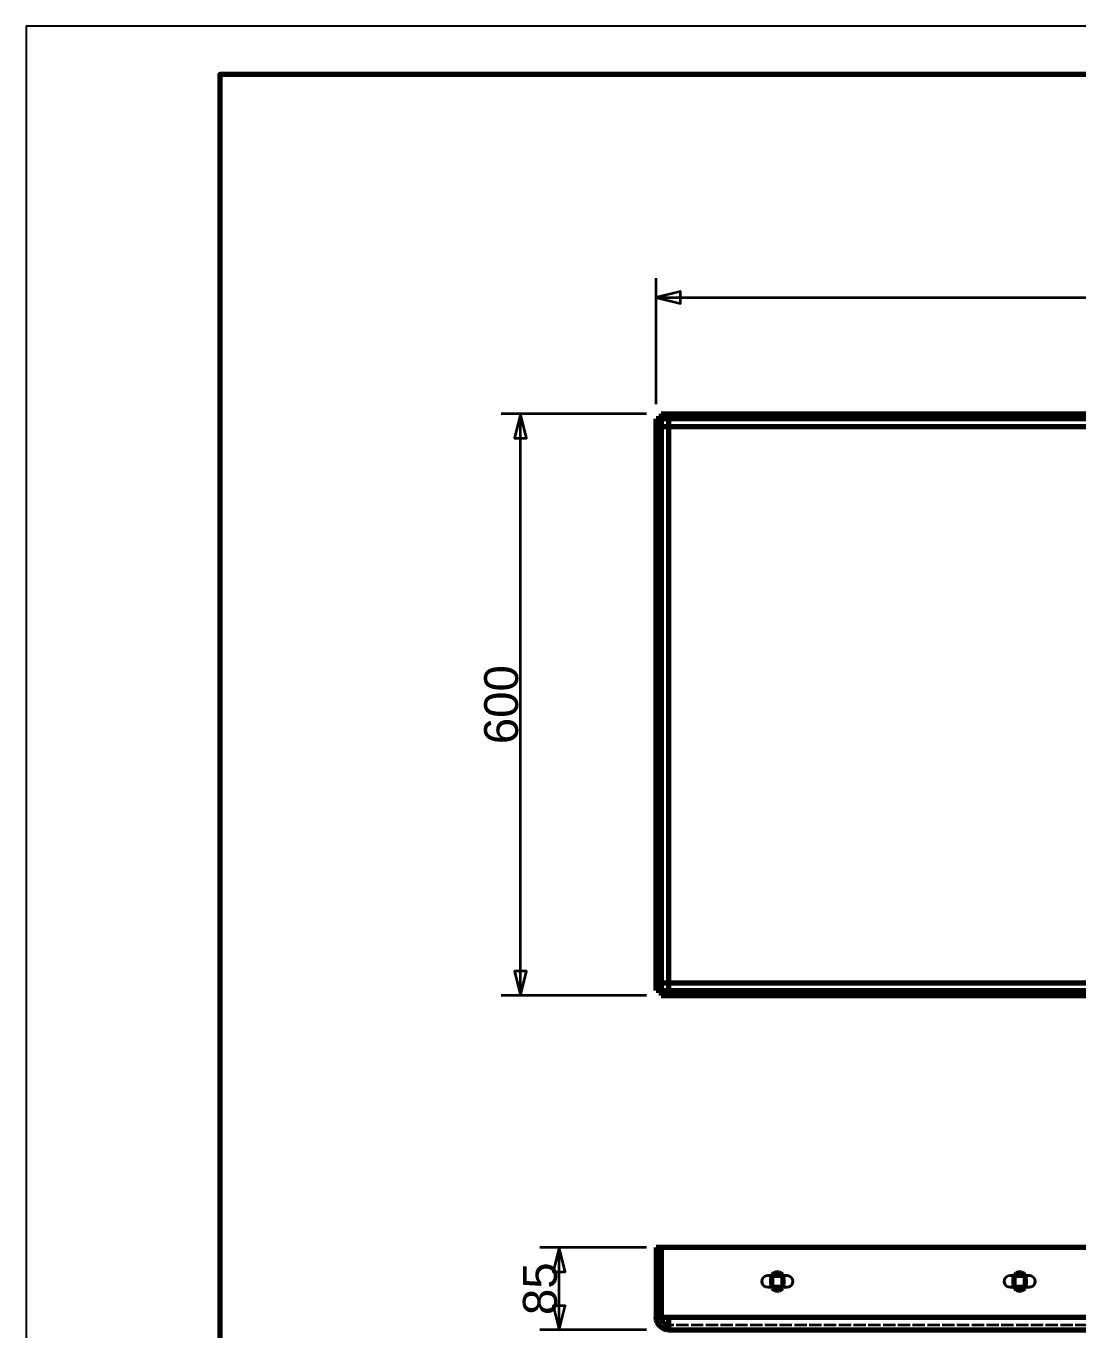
# Model space of a CAD drawing. Header units: millimetres. Extents: x 0 to 420, y 0 to 297.
# Drawn here: x 0 to 108.5, y 162.5 to 297 of the extents above; entities that cross this region are included whole.
import ezdxf
from ezdxf.enums import TextEntityAlignment as Align

# ---------------------------------------------------------------- set-up
doc = ezdxf.new("R2010")
doc.units = ezdxf.units.MM
doc.linetypes.add('DASHED', pattern=[1.524, 1.27, -0.254])
doc.styles.add('GOST', font='Arial')

msp = doc.modelspace()

# ---------------------------------------------------------------- linework, layer by layer
at = {"color": 7, "lineweight": 35}
for p, q in [((65, 258), (65, 271)), ((65, 269), (315, 269)), ((64, 257), (49, 257)), ((51, 197), (51, 257)), ((64, 197), (49, 197)), ((64, 171), (53, 171)), ((55, 162.5), (55, 171)), ((64, 162.5), (53, 162.5))]:
    msp.add_line(p, q, dxfattribs=at)
at = {"color": 1, "lineweight": 70}
for p, q in [((65.51, 257), (314.49, 257)), ((65.51, 257), (65.51, 256.5)), ((65.5, 256.49), (65, 256.49)), ((65, 197.51), (65, 256.49)), ((65.5, 256.49), (65.5, 197.51)), ((65.5, 255.7), (65.51, 255.7)), ((314.49, 256.5), (65.51, 256.5)), ((65.51, 255.7), (65.52, 255.7)), ((65.52, 255.7), (65.54, 255.7)), ((65.54, 255.7), (65.58, 255.7)), ((65.58, 255.7), (65.62, 255.7)), ((65.62, 255.7), (65.67, 255.7)), ((65.67, 255.7), (65.73, 255.7)), ((65.73, 255.7), (65.8, 255.7)), ((65.8, 255.7), (65.87, 255.7)), ((65.87, 255.7), (65.95, 255.7)), ((65.95, 255.7), (66.04, 255.7)), ((66.04, 255.7), (66.12, 255.7)), ((66.12, 255.7), (66.21, 255.7)), ((66.21, 255.7), (66.3, 255.7)), ((66.3, 256.49), (66.3, 256.5)), ((66.3, 256.48), (66.3, 256.49)), ((66.3, 256.46), (66.3, 256.48)), ((66.3, 256.42), (66.3, 256.46)), ((66.3, 256.38), (66.3, 256.42)), ((66.3, 256.33), (66.3, 256.38)), ((66.3, 256.27), (66.3, 256.33)), ((66.3, 256.2), (66.3, 256.27)), ((66.3, 256.13), (66.3, 256.2)), ((66.3, 256.05), (66.3, 256.13)), ((66.3, 255.96), (66.3, 256.05)), ((66.3, 255.88), (66.3, 255.96)), ((66.3, 255.79), (66.3, 255.88)), ((66.3, 255.7), (66.3, 255.79)), ((66.3, 198.3), (66.3, 255.7)), ((66.3, 255.7), (313.7, 255.7)), ((65.5, 198.3), (65.51, 198.3)), ((65.51, 198.3), (65.52, 198.3)), ((65.52, 198.3), (65.54, 198.3)), ((65.54, 198.3), (65.58, 198.3)), ((65.58, 198.3), (65.62, 198.3)), ((65.62, 198.3), (65.67, 198.3)), ((65.67, 198.3), (65.73, 198.3)), ((65.73, 198.3), (65.8, 198.3)), ((65.8, 198.3), (65.87, 198.3)), ((65.87, 198.3), (65.95, 198.3)), ((65.95, 198.3), (66.04, 198.3)), ((66.04, 198.3), (66.12, 198.3)), ((66.12, 198.3), (66.21, 198.3)), ((66.21, 198.3), (66.3, 198.3)), ((66.3, 198.21), (66.3, 198.3)), ((66.3, 198.3), (313.7, 198.3)), ((66.3, 198.12), (66.3, 198.21)), ((66.3, 198.04), (66.3, 198.12)), ((66.3, 197.95), (66.3, 198.04)), ((66.3, 197.87), (66.3, 197.95)), ((66.3, 197.8), (66.3, 197.87)), ((66.3, 197.73), (66.3, 197.8)), ((66.3, 197.67), (66.3, 197.73)), ((65.5, 197.51), (65, 197.51)), ((65.51, 197.5), (65.51, 197)), ((65.51, 197.5), (314.49, 197.5)), ((65.51, 197), (314.49, 197)), ((66.3, 197.62), (66.3, 197.67)), ((66.3, 197.58), (66.3, 197.62)), ((66.3, 197.54), (66.3, 197.58)), ((66.3, 197.52), (66.3, 197.54)), ((66.3, 197.51), (66.3, 197.52)), ((66.3, 197.5), (66.3, 197.51)), ((65, 171), (65, 163.8)), ((65.5, 171), (65, 171)), ((65.5, 163.8), (65.5, 171)), ((65.51, 171), (65.51, 163.8)), ((314.49, 171), (65.51, 171)), ((77.01, 168.15), (76.93, 167.99)), ((77.15, 168.29), (77.01, 168.15)), ((77.31, 168.37), (77.15, 168.29)), ((77.5, 168.4), (77.31, 168.37)), ((77.69, 168.37), (77.5, 168.4)), ((77.85, 168.29), (77.69, 168.37)), ((77.99, 168.15), (77.85, 168.29)), ((78.07, 167.99), (77.99, 168.15)), ((102.01, 168.15), (101.93, 167.99)), ((102.15, 168.29), (102.01, 168.15)), ((102.31, 168.37), (102.15, 168.29)), ((102.5, 168.4), (102.31, 168.37)), ((102.69, 168.37), (102.5, 168.4)), ((102.85, 168.29), (102.69, 168.37)), ((102.99, 168.15), (102.85, 168.29)), ((103.07, 167.99), (102.99, 168.15)), ((76.93, 167.99), (76.9, 167.8)), ((76.9, 167.8), (76.9, 167.2)), ((76.9, 167.2), (76.93, 167.01)), ((76.93, 167.01), (77.01, 166.85)), ((78.02, 168.1), (76.98, 168.1)), ((76.98, 166.9), (78.02, 166.9)), ((77.01, 166.85), (77.15, 166.71)), ((77.85, 166.71), (77.99, 166.85)), ((77.99, 166.85), (78.07, 167.01)), ((78.1, 167.8), (78.07, 167.99)), ((78.07, 167.01), (78.1, 167.2)), ((78.1, 167.2), (78.1, 167.8)), ((101.93, 167.99), (101.9, 167.8)), ((101.9, 167.8), (101.9, 167.2)), ((101.9, 167.2), (101.93, 167.01)), ((101.93, 167.01), (102.01, 166.85)), ((103.02, 168.1), (101.98, 168.1)), ((101.98, 166.9), (103.02, 166.9)), ((102.01, 166.85), (102.15, 166.71)), ((102.85, 166.71), (102.99, 166.85)), ((102.99, 166.85), (103.07, 167.01)), ((103.1, 167.8), (103.07, 167.99)), ((103.07, 167.01), (103.1, 167.2)), ((103.1, 167.2), (103.1, 167.8)), ((77.15, 166.71), (77.31, 166.63)), ((77.31, 166.63), (77.5, 166.6)), ((77.5, 166.6), (77.69, 166.63)), ((77.69, 166.63), (77.85, 166.71)), ((102.15, 166.71), (102.31, 166.63)), ((102.31, 166.63), (102.5, 166.6)), ((102.5, 166.6), (102.69, 166.63)), ((102.69, 166.63), (102.85, 166.71)), ((65, 163.8), (65.5, 163.8)), ((65.02, 163.55), (65, 163.8)), ((65.1, 163.3), (65.02, 163.55)), ((65.22, 163.08), (65.1, 163.3)), ((65.38, 162.88), (65.22, 163.08)), ((65.58, 162.72), (65.38, 162.88)), ((65.5, 163.8), (65.53, 163.59)), ((65.51, 163.8), (66.3, 163.8)), ((65.53, 163.59), (65.61, 163.4)), ((65.61, 163.4), (65.73, 163.23)), ((65.73, 163.23), (65.9, 163.11)), ((65.9, 163.11), (66.09, 163.03)), ((66.09, 163.03), (66.3, 163)), ((66.3, 163.65), (66.3, 163.8)), ((66.3, 163.8), (313.7, 163.8)), ((66.3, 163.51), (66.3, 163.65)), ((66.3, 163.37), (66.3, 163.51)), ((66.3, 163.24), (66.3, 163.37)), ((66.3, 163.11), (66.3, 163.24)), ((66.3, 162.99), (66.3, 163.11)), ((66.3, 162.88), (66.3, 162.99)), ((66.3, 162.78), (66.3, 162.88)), ((66.3, 162.7), (66.3, 162.78)), ((65.8, 162.6), (65.58, 162.72)), ((66.05, 162.52), (65.8, 162.6)), ((66.3, 162.5), (66.05, 162.52)), ((66.3, 162.63), (66.3, 162.7)), ((66.3, 162.57), (66.3, 162.63)), ((66.3, 162.53), (66.3, 162.57)), ((66.3, 162.51), (66.3, 162.53)), ((66.3, 162.5), (66.3, 162.51)), ((66.3, 162.5), (313.7, 162.5))]:
    msp.add_line(p, q, dxfattribs=at)
at = {"color": 5, "linetype": 'DASHED', "lineweight": 35}
for p, q in [((66.3, 257), (65.51, 257)), ((65.51, 256.5), (65.51, 257)), ((313.7, 257), (66.3, 257)), ((66.3, 257), (66.3, 256.5)), ((66.3, 257), (66.3, 256.99)), ((66.3, 256.99), (66.3, 256.97)), ((66.3, 256.97), (66.3, 256.93)), ((66.3, 256.93), (66.3, 256.87)), ((76.9, 257), (76.92, 257)), ((76.92, 257), (76.9, 257)), ((76.9, 257), (76.9, 256.5)), ((76.9, 257), (76.9, 256.5)), ((76.92, 257), (76.96, 257)), ((76.96, 257), (76.92, 257)), ((76.96, 257), (77.03, 257)), ((77.03, 257), (76.96, 257)), ((77.03, 257), (77.13, 257)), ((77.13, 257), (77.03, 257)), ((77.13, 257), (77.24, 257)), ((77.24, 257), (77.13, 257)), ((77.24, 257), (77.37, 257)), ((77.37, 257), (77.24, 257)), ((77.37, 257), (77.5, 257)), ((77.5, 257), (77.37, 257)), ((77.5, 257), (77.63, 257)), ((77.63, 257), (77.5, 257)), ((77.63, 257), (77.76, 257)), ((77.76, 257), (77.63, 257)), ((77.76, 257), (77.87, 257)), ((77.87, 257), (77.76, 257)), ((77.87, 257), (77.97, 257)), ((77.97, 257), (77.87, 257)), ((77.97, 257), (78.04, 257)), ((78.04, 257), (77.97, 257)), ((78.04, 257), (78.08, 257)), ((78.08, 257), (78.04, 257)), ((78.08, 257), (78.1, 257)), ((78.1, 257), (78.08, 257)), ((78.1, 257), (78.1, 256.5)), ((78.1, 257), (78.1, 256.5)), ((101.9, 257), (101.92, 257)), ((101.92, 257), (101.9, 257)), ((101.9, 257), (101.9, 256.5)), ((101.9, 257), (101.9, 256.5)), ((101.92, 257), (101.96, 257)), ((101.96, 257), (101.92, 257)), ((101.96, 257), (102.03, 257)), ((102.03, 257), (101.96, 257)), ((102.03, 257), (102.13, 257)), ((102.13, 257), (102.03, 257)), ((102.13, 257), (102.24, 257)), ((102.24, 257), (102.13, 257)), ((102.24, 257), (102.37, 257)), ((102.37, 257), (102.24, 257)), ((102.37, 257), (102.5, 257)), ((102.5, 257), (102.37, 257)), ((102.5, 257), (102.63, 257)), ((102.63, 257), (102.5, 257)), ((102.63, 257), (102.76, 257)), ((102.76, 257), (102.63, 257)), ((102.76, 257), (102.87, 257)), ((102.87, 257), (102.76, 257)), ((102.87, 257), (102.97, 257)), ((102.97, 257), (102.87, 257)), ((102.97, 257), (103.04, 257)), ((103.04, 257), (102.97, 257)), ((103.04, 257), (103.08, 257)), ((103.08, 257), (103.04, 257)), ((103.08, 257), (103.1, 257)), ((103.1, 257), (103.08, 257)), ((103.1, 257), (103.1, 256.5)), ((103.1, 257), (103.1, 256.5)), ((65, 256.49), (65.5, 256.49)), ((65, 256.49), (65, 255.7)), ((65, 255.7), (65.5, 255.7)), ((65, 198.3), (65, 255.7)), ((65, 255.7), (65.01, 255.7)), ((65.01, 255.7), (65.03, 255.7)), ((65.03, 255.7), (65.07, 255.7)), ((65.07, 255.7), (65.13, 255.7)), ((65.13, 255.7), (65.2, 255.7)), ((65.2, 255.7), (65.28, 255.7)), ((65.28, 255.7), (65.38, 255.7)), ((65.38, 255.7), (65.49, 255.7)), ((65.49, 255.7), (65.61, 255.7)), ((65.5, 256.49), (65.5, 255.7)), ((65.5, 255.7), (65.5, 198.3)), ((65.51, 256.5), (66.3, 256.5)), ((65.61, 255.7), (65.74, 255.7)), ((65.74, 255.7), (65.87, 255.7)), ((65.87, 255.7), (66.01, 255.7)), ((66.01, 255.7), (66.15, 255.7)), ((66.15, 255.7), (66.3, 255.7)), ((66.3, 256.87), (66.3, 256.8)), ((66.3, 256.8), (66.3, 256.72)), ((66.3, 256.72), (66.3, 256.62)), ((66.3, 256.62), (66.3, 256.51)), ((66.3, 256.51), (66.3, 256.39)), ((66.3, 256.5), (313.7, 256.5)), ((66.3, 256.39), (66.3, 256.26)), ((66.3, 256.26), (66.3, 256.13)), ((66.3, 256.13), (66.3, 255.99)), ((66.3, 255.99), (66.3, 255.85)), ((66.3, 255.85), (66.3, 255.7)), ((76.92, 256.5), (76.9, 256.5)), ((76.9, 256.5), (76.92, 256.5)), ((76.96, 256.5), (76.92, 256.5)), ((76.92, 256.5), (76.96, 256.5)), ((77.03, 256.5), (76.96, 256.5)), ((76.96, 256.5), (77.03, 256.5)), ((77.13, 256.5), (77.03, 256.5)), ((77.03, 256.5), (77.13, 256.5)), ((77.24, 256.5), (77.13, 256.5)), ((77.13, 256.5), (77.24, 256.5)), ((77.37, 256.5), (77.24, 256.5)), ((77.24, 256.5), (77.37, 256.5)), ((77.5, 256.5), (77.37, 256.5)), ((77.37, 256.5), (77.5, 256.5)), ((77.63, 256.5), (77.5, 256.5)), ((77.5, 256.5), (77.63, 256.5)), ((77.76, 256.5), (77.63, 256.5)), ((77.63, 256.5), (77.76, 256.5)), ((77.87, 256.5), (77.76, 256.5)), ((77.76, 256.5), (77.87, 256.5)), ((77.97, 256.5), (77.87, 256.5)), ((77.87, 256.5), (77.97, 256.5)), ((78.04, 256.5), (77.97, 256.5)), ((77.97, 256.5), (78.04, 256.5)), ((78.08, 256.5), (78.04, 256.5)), ((78.04, 256.5), (78.08, 256.5)), ((78.1, 256.5), (78.08, 256.5)), ((78.08, 256.5), (78.1, 256.5)), ((101.92, 256.5), (101.9, 256.5)), ((101.9, 256.5), (101.92, 256.5)), ((101.96, 256.5), (101.92, 256.5)), ((101.92, 256.5), (101.96, 256.5)), ((102.03, 256.5), (101.96, 256.5)), ((101.96, 256.5), (102.03, 256.5)), ((102.13, 256.5), (102.03, 256.5)), ((102.03, 256.5), (102.13, 256.5)), ((102.24, 256.5), (102.13, 256.5)), ((102.13, 256.5), (102.24, 256.5)), ((102.37, 256.5), (102.24, 256.5)), ((102.24, 256.5), (102.37, 256.5)), ((102.5, 256.5), (102.37, 256.5)), ((102.37, 256.5), (102.5, 256.5)), ((102.63, 256.5), (102.5, 256.5)), ((102.5, 256.5), (102.63, 256.5)), ((102.76, 256.5), (102.63, 256.5)), ((102.63, 256.5), (102.76, 256.5)), ((102.87, 256.5), (102.76, 256.5)), ((102.76, 256.5), (102.87, 256.5)), ((102.97, 256.5), (102.87, 256.5)), ((102.87, 256.5), (102.97, 256.5)), ((103.04, 256.5), (102.97, 256.5)), ((102.97, 256.5), (103.04, 256.5)), ((103.08, 256.5), (103.04, 256.5)), ((103.04, 256.5), (103.08, 256.5)), ((103.1, 256.5), (103.08, 256.5)), ((103.08, 256.5), (103.1, 256.5)), ((65.5, 248.1), (65, 248.1)), ((65, 248.1), (65, 248.08)), ((65.5, 248.1), (65, 248.1)), ((65, 248.08), (65, 248.1)), ((65, 248.08), (65, 248.04)), ((65, 248.04), (65, 248.08)), ((65, 248.04), (65, 247.97)), ((65, 247.97), (65, 248.04)), ((65, 247.97), (65, 247.87)), ((65, 247.87), (65, 247.97)), ((65, 247.87), (65, 247.76)), ((65, 247.76), (65, 247.87)), ((65, 247.76), (65, 247.63)), ((65, 247.63), (65, 247.76)), ((65, 247.63), (65, 247.5)), ((65, 247.5), (65, 247.63)), ((65, 247.5), (65, 247.37)), ((65, 247.37), (65, 247.5)), ((65.5, 248.08), (65.5, 248.1)), ((65.5, 248.1), (65.5, 248.08)), ((65.5, 248.04), (65.5, 248.08)), ((65.5, 248.08), (65.5, 248.04)), ((65.5, 247.97), (65.5, 248.04)), ((65.5, 248.04), (65.5, 247.97)), ((65.5, 247.87), (65.5, 247.97)), ((65.5, 247.97), (65.5, 247.87)), ((65.5, 247.76), (65.5, 247.87)), ((65.5, 247.87), (65.5, 247.76)), ((65.5, 247.63), (65.5, 247.76)), ((65.5, 247.76), (65.5, 247.63)), ((65.5, 247.5), (65.5, 247.63)), ((65.5, 247.63), (65.5, 247.5)), ((65.5, 247.37), (65.5, 247.5)), ((65.5, 247.5), (65.5, 247.37)), ((65, 247.37), (65, 247.24)), ((65, 247.24), (65, 247.37)), ((65, 247.24), (65, 247.13)), ((65, 247.13), (65, 247.24)), ((65, 247.13), (65, 247.03)), ((65, 247.03), (65, 247.13)), ((65, 247.03), (65, 246.96)), ((65, 246.96), (65, 247.03)), ((65, 246.96), (65, 246.92)), ((65, 246.92), (65, 246.96)), ((65, 246.92), (65, 246.9)), ((65, 246.9), (65, 246.92)), ((65.5, 246.9), (65, 246.9)), ((65.5, 246.9), (65, 246.9)), ((65.5, 247.24), (65.5, 247.37)), ((65.5, 247.37), (65.5, 247.24)), ((65.5, 247.13), (65.5, 247.24)), ((65.5, 247.24), (65.5, 247.13)), ((65.5, 247.03), (65.5, 247.13)), ((65.5, 247.13), (65.5, 247.03)), ((65.5, 246.96), (65.5, 247.03)), ((65.5, 247.03), (65.5, 246.96)), ((65.5, 246.92), (65.5, 246.96)), ((65.5, 246.96), (65.5, 246.92)), ((65.5, 246.9), (65.5, 246.92)), ((65.5, 246.92), (65.5, 246.9)), ((65.5, 227.6), (65, 227.6)), ((65, 227.6), (65, 227.58)), ((65.5, 227.6), (65, 227.6)), ((65, 227.58), (65, 227.6)), ((65, 227.58), (65, 227.54)), ((65, 227.54), (65, 227.58)), ((65, 227.54), (65, 227.47)), ((65, 227.47), (65, 227.54)), ((65, 227.47), (65, 227.37)), ((65, 227.37), (65, 227.47)), ((65, 227.37), (65, 227.26)), ((65, 227.26), (65, 227.37)), ((65.5, 227.58), (65.5, 227.6)), ((65.5, 227.6), (65.5, 227.58)), ((65.5, 227.54), (65.5, 227.58)), ((65.5, 227.58), (65.5, 227.54)), ((65.5, 227.47), (65.5, 227.54)), ((65.5, 227.54), (65.5, 227.47)), ((65.5, 227.37), (65.5, 227.47)), ((65.5, 227.47), (65.5, 227.37)), ((65.5, 227.26), (65.5, 227.37)), ((65.5, 227.37), (65.5, 227.26)), ((65, 227.26), (65, 227.13)), ((65, 227.13), (65, 227.26)), ((65, 227.13), (65, 227)), ((65, 227), (65, 227.13)), ((65, 227), (65, 226.87)), ((65, 226.87), (65, 227)), ((65, 226.87), (65, 226.74)), ((65, 226.74), (65, 226.87)), ((65, 226.74), (65, 226.63)), ((65, 226.63), (65, 226.74)), ((65, 226.63), (65, 226.53)), ((65, 226.53), (65, 226.63)), ((65, 226.53), (65, 226.46)), ((65, 226.46), (65, 226.53)), ((65, 226.46), (65, 226.42)), ((65, 226.42), (65, 226.46)), ((65, 226.42), (65, 226.4)), ((65, 226.4), (65, 226.42)), ((65.5, 226.4), (65, 226.4)), ((65.5, 226.4), (65, 226.4)), ((65.5, 227.13), (65.5, 227.26)), ((65.5, 227.26), (65.5, 227.13)), ((65.5, 227), (65.5, 227.13)), ((65.5, 227.13), (65.5, 227)), ((65.5, 226.87), (65.5, 227)), ((65.5, 227), (65.5, 226.87)), ((65.5, 226.74), (65.5, 226.87)), ((65.5, 226.87), (65.5, 226.74)), ((65.5, 226.63), (65.5, 226.74)), ((65.5, 226.74), (65.5, 226.63)), ((65.5, 226.53), (65.5, 226.63)), ((65.5, 226.63), (65.5, 226.53)), ((65.5, 226.46), (65.5, 226.53)), ((65.5, 226.53), (65.5, 226.46)), ((65.5, 226.42), (65.5, 226.46)), ((65.5, 226.46), (65.5, 226.42)), ((65.5, 226.4), (65.5, 226.42)), ((65.5, 226.42), (65.5, 226.4)), ((65, 207.08), (65, 207.1)), ((65.5, 207.1), (65, 207.1)), ((65.5, 207.1), (65, 207.1)), ((65, 207.1), (65, 207.08)), ((65, 207.04), (65, 207.08)), ((65, 207.08), (65, 207.04)), ((65, 206.97), (65, 207.04)), ((65, 207.04), (65, 206.97)), ((65, 206.87), (65, 206.97)), ((65, 206.97), (65, 206.87)), ((65, 206.76), (65, 206.87)), ((65, 206.87), (65, 206.76)), ((65, 206.63), (65, 206.76)), ((65, 206.76), (65, 206.63)), ((65, 206.5), (65, 206.63)), ((65, 206.63), (65, 206.5)), ((65, 206.37), (65, 206.5)), ((65, 206.5), (65, 206.37)), ((65, 206.24), (65, 206.37)), ((65, 206.37), (65, 206.24)), ((65, 206.13), (65, 206.24)), ((65, 206.24), (65, 206.13)), ((65, 206.03), (65, 206.13)), ((65, 206.13), (65, 206.03)), ((65, 205.96), (65, 206.03)), ((65, 206.03), (65, 205.96)), ((65, 205.92), (65, 205.96)), ((65, 205.96), (65, 205.92)), ((65, 205.9), (65, 205.92)), ((65, 205.92), (65, 205.9)), ((65.5, 205.9), (65, 205.9)), ((65.5, 205.9), (65, 205.9)), ((65.5, 207.1), (65.5, 207.08)), ((65.5, 207.08), (65.5, 207.1)), ((65.5, 207.08), (65.5, 207.04)), ((65.5, 207.04), (65.5, 207.08)), ((65.5, 207.04), (65.5, 206.97)), ((65.5, 206.97), (65.5, 207.04)), ((65.5, 206.97), (65.5, 206.87)), ((65.5, 206.87), (65.5, 206.97)), ((65.5, 206.87), (65.5, 206.76)), ((65.5, 206.76), (65.5, 206.87)), ((65.5, 206.76), (65.5, 206.63)), ((65.5, 206.63), (65.5, 206.76)), ((65.5, 206.63), (65.5, 206.5)), ((65.5, 206.5), (65.5, 206.63)), ((65.5, 206.5), (65.5, 206.37)), ((65.5, 206.37), (65.5, 206.5)), ((65.5, 206.37), (65.5, 206.24)), ((65.5, 206.24), (65.5, 206.37)), ((65.5, 206.24), (65.5, 206.13)), ((65.5, 206.13), (65.5, 206.24)), ((65.5, 206.13), (65.5, 206.03)), ((65.5, 206.03), (65.5, 206.13)), ((65.5, 206.03), (65.5, 205.96)), ((65.5, 205.96), (65.5, 206.03)), ((65.5, 205.96), (65.5, 205.92)), ((65.5, 205.92), (65.5, 205.96)), ((65.5, 205.92), (65.5, 205.9)), ((65.5, 205.9), (65.5, 205.92)), ((65, 198.3), (65, 197.51)), ((65.5, 198.3), (65, 198.3)), ((65.01, 198.3), (65, 198.3)), ((65.03, 198.3), (65.01, 198.3)), ((65.07, 198.3), (65.03, 198.3)), ((65.13, 198.3), (65.07, 198.3)), ((65.2, 198.3), (65.13, 198.3)), ((65.28, 198.3), (65.2, 198.3)), ((65.38, 198.3), (65.28, 198.3)), ((65.49, 198.3), (65.38, 198.3)), ((65.61, 198.3), (65.49, 198.3)), ((65.5, 198.3), (65.5, 197.51)), ((65.74, 198.3), (65.61, 198.3)), ((65.87, 198.3), (65.74, 198.3)), ((66.01, 198.3), (65.87, 198.3)), ((66.15, 198.3), (66.01, 198.3)), ((66.3, 198.3), (66.15, 198.3)), ((66.3, 198.3), (66.3, 198.15)), ((66.3, 198.15), (66.3, 198.01)), ((66.3, 198.01), (66.3, 197.87)), ((66.3, 197.87), (66.3, 197.74)), ((66.3, 197.74), (66.3, 197.61)), ((65, 197.51), (65.5, 197.51)), ((65.51, 197), (65.51, 197.5)), ((65.51, 197.5), (66.3, 197.5)), ((66.3, 197), (65.51, 197)), ((66.3, 197.61), (66.3, 197.49)), ((66.3, 197.5), (66.3, 197)), ((66.3, 197.5), (313.7, 197.5)), ((66.3, 197.49), (66.3, 197.38)), ((66.3, 197.38), (66.3, 197.28)), ((66.3, 197.28), (66.3, 197.2)), ((66.3, 197.2), (66.3, 197.13)), ((66.3, 197.13), (66.3, 197.07)), ((66.3, 197.07), (66.3, 197.03)), ((66.3, 197.03), (66.3, 197.01)), ((66.3, 197.01), (66.3, 197)), ((313.7, 197), (66.3, 197)), ((75.92, 197.5), (75.9, 197.5)), ((75.9, 197.5), (75.9, 197.5)), ((75.9, 197.5), (75.9, 197.5)), ((75.9, 197.5), (75.92, 197.5)), ((75.92, 197), (75.9, 197)), ((75.9, 197), (75.9, 197)), ((75.9, 197), (75.9, 197)), ((75.9, 197), (75.92, 197)), ((75.93, 197.5), (75.92, 197.5)), ((75.92, 197.5), (75.93, 197.5)), ((75.93, 197), (75.92, 197)), ((75.92, 197), (75.93, 197)), ((75.96, 197.5), (75.93, 197.5)), ((75.93, 197.5), (75.96, 197.5)), ((75.96, 197), (75.93, 197)), ((75.93, 197), (75.96, 197)), ((75.99, 197.5), (75.96, 197.5)), ((75.96, 197.5), (75.99, 197.5)), ((75.99, 197), (75.96, 197)), ((75.96, 197), (75.99, 197)), ((76.03, 197.5), (75.99, 197.5)), ((75.99, 197.5), (76.03, 197.5)), ((76.03, 197), (75.99, 197)), ((75.99, 197), (76.03, 197)), ((76.08, 197.5), (76.03, 197.5)), ((76.03, 197.5), (76.08, 197.5)), ((76.08, 197), (76.03, 197)), ((76.03, 197), (76.08, 197)), ((76.13, 197.5), (76.08, 197.5)), ((76.08, 197.5), (76.13, 197.5)), ((76.13, 197), (76.08, 197)), ((76.08, 197), (76.13, 197)), ((76.18, 197.5), (76.13, 197.5)), ((76.13, 197.5), (76.18, 197.5)), ((76.18, 197), (76.13, 197)), ((76.13, 197), (76.18, 197)), ((76.24, 197.5), (76.18, 197.5)), ((76.18, 197.5), (76.24, 197.5)), ((76.24, 197), (76.18, 197)), ((76.18, 197), (76.24, 197)), ((76.3, 197.5), (76.24, 197.5)), ((76.24, 197.5), (76.3, 197.5)), ((76.3, 197), (76.24, 197)), ((76.24, 197), (76.3, 197)), ((76.37, 197.5), (76.3, 197.5)), ((76.3, 197.5), (76.37, 197.5)), ((76.37, 197), (76.3, 197)), ((76.3, 197), (76.37, 197)), ((76.43, 197.5), (76.37, 197.5)), ((76.37, 197.5), (76.43, 197.5)), ((76.43, 197), (76.37, 197)), ((76.37, 197), (76.43, 197)), ((76.5, 197.5), (76.43, 197.5)), ((76.43, 197.5), (76.5, 197.5)), ((76.5, 197), (76.43, 197)), ((76.43, 197), (76.5, 197)), ((78.5, 197.5), (76.5, 197.5)), ((76.5, 197.5), (78.5, 197.5)), ((76.5, 197), (78.5, 197)), ((78.5, 197), (76.5, 197)), ((78.5, 197.5), (78.57, 197.5)), ((78.57, 197.5), (78.5, 197.5)), ((78.5, 197), (78.57, 197)), ((78.57, 197), (78.5, 197)), ((78.57, 197.5), (78.63, 197.5)), ((78.63, 197.5), (78.57, 197.5)), ((78.57, 197), (78.63, 197)), ((78.63, 197), (78.57, 197)), ((78.63, 197.5), (78.7, 197.5)), ((78.7, 197.5), (78.63, 197.5)), ((78.63, 197), (78.7, 197)), ((78.7, 197), (78.63, 197)), ((78.7, 197.5), (78.76, 197.5)), ((78.76, 197.5), (78.7, 197.5)), ((78.7, 197), (78.76, 197)), ((78.76, 197), (78.7, 197)), ((78.76, 197.5), (78.82, 197.5)), ((78.82, 197.5), (78.76, 197.5)), ((78.76, 197), (78.82, 197)), ((78.82, 197), (78.76, 197)), ((78.82, 197.5), (78.87, 197.5)), ((78.87, 197.5), (78.82, 197.5)), ((78.82, 197), (78.87, 197)), ((78.87, 197), (78.82, 197)), ((78.87, 197.5), (78.92, 197.5)), ((78.92, 197.5), (78.87, 197.5)), ((78.87, 197), (78.92, 197)), ((78.92, 197), (78.87, 197)), ((78.92, 197.5), (78.97, 197.5)), ((78.97, 197.5), (78.92, 197.5)), ((78.92, 197), (78.97, 197)), ((78.97, 197), (78.92, 197)), ((78.97, 197.5), (79.01, 197.5)), ((79.01, 197.5), (78.97, 197.5)), ((78.97, 197), (79.01, 197)), ((79.01, 197), (78.97, 197)), ((79.01, 197.5), (79.04, 197.5)), ((79.04, 197.5), (79.01, 197.5)), ((79.01, 197), (79.04, 197)), ((79.04, 197), (79.01, 197)), ((79.04, 197.5), (79.07, 197.5)), ((79.07, 197.5), (79.04, 197.5)), ((79.04, 197), (79.07, 197)), ((79.07, 197), (79.04, 197)), ((79.07, 197.5), (79.08, 197.5)), ((79.08, 197.5), (79.07, 197.5)), ((79.07, 197), (79.08, 197)), ((79.08, 197), (79.07, 197)), ((79.08, 197.5), (79.1, 197.5)), ((79.1, 197.5), (79.08, 197.5)), ((79.08, 197), (79.1, 197)), ((79.1, 197), (79.08, 197)), ((79.1, 197.5), (79.1, 197.5)), ((79.1, 197.5), (79.1, 197.5)), ((79.1, 197), (79.1, 197)), ((79.1, 197), (79.1, 197)), ((100.92, 197.5), (100.9, 197.5)), ((100.9, 197.5), (100.9, 197.5)), ((100.9, 197.5), (100.9, 197.5)), ((100.9, 197.5), (100.92, 197.5)), ((100.92, 197), (100.9, 197)), ((100.9, 197), (100.9, 197)), ((100.9, 197), (100.9, 197)), ((100.9, 197), (100.92, 197)), ((100.93, 197.5), (100.92, 197.5)), ((100.92, 197.5), (100.93, 197.5)), ((100.93, 197), (100.92, 197)), ((100.92, 197), (100.93, 197)), ((100.96, 197.5), (100.93, 197.5)), ((100.93, 197.5), (100.96, 197.5)), ((100.96, 197), (100.93, 197)), ((100.93, 197), (100.96, 197)), ((100.99, 197.5), (100.96, 197.5)), ((100.96, 197.5), (100.99, 197.5)), ((100.99, 197), (100.96, 197)), ((100.96, 197), (100.99, 197)), ((101.03, 197.5), (100.99, 197.5)), ((100.99, 197.5), (101.03, 197.5)), ((101.03, 197), (100.99, 197)), ((100.99, 197), (101.03, 197)), ((101.08, 197.5), (101.03, 197.5)), ((101.03, 197.5), (101.08, 197.5)), ((101.08, 197), (101.03, 197)), ((101.03, 197), (101.08, 197)), ((101.13, 197.5), (101.08, 197.5)), ((101.08, 197.5), (101.13, 197.5)), ((101.13, 197), (101.08, 197)), ((101.08, 197), (101.13, 197)), ((101.18, 197.5), (101.13, 197.5)), ((101.13, 197.5), (101.18, 197.5)), ((101.18, 197), (101.13, 197)), ((101.13, 197), (101.18, 197)), ((101.24, 197.5), (101.18, 197.5)), ((101.18, 197.5), (101.24, 197.5)), ((101.24, 197), (101.18, 197)), ((101.18, 197), (101.24, 197)), ((101.3, 197.5), (101.24, 197.5)), ((101.24, 197.5), (101.3, 197.5)), ((101.3, 197), (101.24, 197)), ((101.24, 197), (101.3, 197)), ((101.37, 197.5), (101.3, 197.5)), ((101.3, 197.5), (101.37, 197.5)), ((101.37, 197), (101.3, 197)), ((101.3, 197), (101.37, 197)), ((101.43, 197.5), (101.37, 197.5)), ((101.37, 197.5), (101.43, 197.5)), ((101.43, 197), (101.37, 197)), ((101.37, 197), (101.43, 197)), ((101.5, 197.5), (101.43, 197.5)), ((101.43, 197.5), (101.5, 197.5)), ((101.5, 197), (101.43, 197)), ((101.43, 197), (101.5, 197)), ((103.5, 197.5), (101.5, 197.5)), ((101.5, 197.5), (103.5, 197.5)), ((101.5, 197), (103.5, 197)), ((103.5, 197), (101.5, 197)), ((103.5, 197.5), (103.57, 197.5)), ((103.57, 197.5), (103.5, 197.5)), ((103.5, 197), (103.57, 197)), ((103.57, 197), (103.5, 197)), ((103.57, 197.5), (103.63, 197.5)), ((103.63, 197.5), (103.57, 197.5)), ((103.57, 197), (103.63, 197)), ((103.63, 197), (103.57, 197)), ((103.63, 197.5), (103.7, 197.5)), ((103.7, 197.5), (103.63, 197.5)), ((103.63, 197), (103.7, 197)), ((103.7, 197), (103.63, 197)), ((103.7, 197.5), (103.76, 197.5)), ((103.76, 197.5), (103.7, 197.5)), ((103.7, 197), (103.76, 197)), ((103.76, 197), (103.7, 197)), ((103.76, 197.5), (103.82, 197.5)), ((103.82, 197.5), (103.76, 197.5)), ((103.76, 197), (103.82, 197)), ((103.82, 197), (103.76, 197)), ((103.82, 197.5), (103.87, 197.5)), ((103.87, 197.5), (103.82, 197.5)), ((103.82, 197), (103.87, 197)), ((103.87, 197), (103.82, 197)), ((103.87, 197.5), (103.92, 197.5)), ((103.92, 197.5), (103.87, 197.5)), ((103.87, 197), (103.92, 197)), ((103.92, 197), (103.87, 197)), ((103.92, 197.5), (103.97, 197.5)), ((103.97, 197.5), (103.92, 197.5)), ((103.92, 197), (103.97, 197)), ((103.97, 197), (103.92, 197)), ((103.97, 197.5), (104.01, 197.5)), ((104.01, 197.5), (103.97, 197.5)), ((103.97, 197), (104.01, 197)), ((104.01, 197), (103.97, 197)), ((104.01, 197.5), (104.04, 197.5)), ((104.04, 197.5), (104.01, 197.5)), ((104.01, 197), (104.04, 197)), ((104.04, 197), (104.01, 197)), ((104.04, 197.5), (104.07, 197.5)), ((104.07, 197.5), (104.04, 197.5)), ((104.04, 197), (104.07, 197)), ((104.07, 197), (104.04, 197)), ((104.07, 197.5), (104.08, 197.5)), ((104.08, 197.5), (104.07, 197.5)), ((104.07, 197), (104.08, 197)), ((104.08, 197), (104.07, 197)), ((104.08, 197.5), (104.1, 197.5)), ((104.1, 197.5), (104.08, 197.5)), ((104.08, 197), (104.1, 197)), ((104.1, 197), (104.08, 197)), ((104.1, 197.5), (104.1, 197.5)), ((104.1, 197.5), (104.1, 197.5)), ((104.1, 197), (104.1, 197)), ((104.1, 197), (104.1, 197)), ((65.5, 171), (65, 171)), ((65, 171), (65, 163.8)), ((65.5, 163.8), (65.5, 171)), ((314.49, 171), (65.51, 171)), ((65.51, 163.8), (65.51, 171)), ((65.51, 171), (65.51, 163.8)), ((65.51, 163.8), (65.51, 171)), ((314.49, 171), (65.51, 171)), ((65.51, 171), (314.49, 171)), ((65, 168.38), (65, 168.4)), ((65, 168.4), (65, 168.4)), ((65, 168.4), (65, 168.4)), ((65, 168.4), (65, 168.38)), ((65, 168.38), (65, 168.4)), ((65, 168.4), (65, 168.4)), ((65, 168.4), (65, 168.4)), ((65, 168.4), (65, 168.38)), ((65, 168.38), (65, 168.4)), ((65, 168.4), (65, 168.4)), ((65, 168.4), (65, 168.4)), ((65, 168.4), (65, 168.38)), ((65, 168.37), (65, 168.38)), ((65, 168.38), (65, 168.37)), ((65, 168.37), (65, 168.38)), ((65, 168.38), (65, 168.37)), ((65, 168.37), (65, 168.38)), ((65, 168.38), (65, 168.37)), ((65, 168.34), (65, 168.37)), ((65, 168.37), (65, 168.34)), ((65, 168.34), (65, 168.37)), ((65, 168.37), (65, 168.34)), ((65, 168.34), (65, 168.37)), ((65, 168.37), (65, 168.34)), ((65, 168.31), (65, 168.34)), ((65, 168.34), (65, 168.31)), ((65, 168.31), (65, 168.34)), ((65, 168.34), (65, 168.31)), ((65, 168.31), (65, 168.34)), ((65, 168.34), (65, 168.31)), ((65, 168.27), (65, 168.31)), ((65, 168.31), (65, 168.27)), ((65, 168.27), (65, 168.31)), ((65, 168.31), (65, 168.27)), ((65, 168.27), (65, 168.31)), ((65, 168.31), (65, 168.27)), ((65, 168.22), (65, 168.27)), ((65, 168.27), (65, 168.22)), ((65, 168.22), (65, 168.27)), ((65, 168.27), (65, 168.22)), ((65, 168.22), (65, 168.27)), ((65, 168.27), (65, 168.22)), ((65, 168.17), (65, 168.22)), ((65, 168.22), (65, 168.17)), ((65, 168.17), (65, 168.22)), ((65, 168.22), (65, 168.17)), ((65, 168.17), (65, 168.22)), ((65, 168.22), (65, 168.17)), ((65, 168.12), (65, 168.17)), ((65, 168.17), (65, 168.12)), ((65, 168.12), (65, 168.17)), ((65, 168.17), (65, 168.12)), ((65, 168.12), (65, 168.17)), ((65, 168.17), (65, 168.12)), ((65.5, 168.38), (65.5, 168.4)), ((65.5, 168.4), (65.5, 168.4)), ((65.5, 168.4), (65.5, 168.4)), ((65.5, 168.4), (65.5, 168.38)), ((65.5, 168.38), (65.5, 168.4)), ((65.5, 168.4), (65.5, 168.4)), ((65.5, 168.4), (65.5, 168.4)), ((65.5, 168.4), (65.5, 168.38)), ((65.5, 168.38), (65.5, 168.4)), ((65.5, 168.4), (65.5, 168.4)), ((65.5, 168.4), (65.5, 168.4)), ((65.5, 168.4), (65.5, 168.38)), ((65.5, 168.37), (65.5, 168.38)), ((65.5, 168.38), (65.5, 168.37)), ((65.5, 168.37), (65.5, 168.38)), ((65.5, 168.38), (65.5, 168.37)), ((65.5, 168.37), (65.5, 168.38)), ((65.5, 168.38), (65.5, 168.37)), ((65.5, 168.34), (65.5, 168.37)), ((65.5, 168.37), (65.5, 168.34)), ((65.5, 168.34), (65.5, 168.37)), ((65.5, 168.37), (65.5, 168.34)), ((65.5, 168.34), (65.5, 168.37)), ((65.5, 168.37), (65.5, 168.34)), ((65.5, 168.31), (65.5, 168.34)), ((65.5, 168.34), (65.5, 168.31)), ((65.5, 168.31), (65.5, 168.34)), ((65.5, 168.34), (65.5, 168.31)), ((65.5, 168.31), (65.5, 168.34)), ((65.5, 168.34), (65.5, 168.31)), ((65.5, 168.27), (65.5, 168.31)), ((65.5, 168.31), (65.5, 168.27)), ((65.5, 168.27), (65.5, 168.31)), ((65.5, 168.31), (65.5, 168.27)), ((65.5, 168.27), (65.5, 168.31)), ((65.5, 168.31), (65.5, 168.27)), ((65.5, 168.22), (65.5, 168.27)), ((65.5, 168.27), (65.5, 168.22)), ((65.5, 168.22), (65.5, 168.27)), ((65.5, 168.27), (65.5, 168.22)), ((65.5, 168.22), (65.5, 168.27)), ((65.5, 168.27), (65.5, 168.22)), ((65.5, 168.17), (65.5, 168.22)), ((65.5, 168.22), (65.5, 168.17)), ((65.5, 168.17), (65.5, 168.22)), ((65.5, 168.22), (65.5, 168.17)), ((65.5, 168.17), (65.5, 168.22)), ((65.5, 168.22), (65.5, 168.17)), ((65.5, 168.12), (65.5, 168.17)), ((65.5, 168.17), (65.5, 168.12)), ((65.5, 168.12), (65.5, 168.17)), ((65.5, 168.17), (65.5, 168.12)), ((65.5, 168.12), (65.5, 168.17)), ((65.5, 168.17), (65.5, 168.12)), ((76.93, 167.99), (77.01, 168.15)), ((77.01, 168.15), (77.15, 168.29)), ((77.15, 168.29), (77.31, 168.37)), ((77.31, 168.37), (77.5, 168.4)), ((77.5, 168.4), (77.69, 168.37)), ((77.69, 168.37), (77.85, 168.29)), ((77.85, 168.29), (77.99, 168.15)), ((77.99, 168.15), (78.07, 167.99)), ((101.93, 167.99), (102.01, 168.15)), ((102.01, 168.15), (102.15, 168.29)), ((102.15, 168.29), (102.31, 168.37)), ((102.31, 168.37), (102.5, 168.4)), ((102.5, 168.4), (102.69, 168.37)), ((102.69, 168.37), (102.85, 168.29)), ((102.85, 168.29), (102.99, 168.15)), ((102.99, 168.15), (103.07, 167.99)), ((65, 168.06), (65, 168.12)), ((65, 168.12), (65, 168.06)), ((65, 168.06), (65, 168.12)), ((65, 168.12), (65, 168.06)), ((65, 168.06), (65, 168.12)), ((65, 168.12), (65, 168.06)), ((65, 168), (65, 168.06)), ((65, 168.06), (65, 168)), ((65, 168), (65, 168.06)), ((65, 168.06), (65, 168)), ((65, 168), (65, 168.06)), ((65, 168.06), (65, 168)), ((65, 167.93), (65, 168)), ((65, 168), (65, 167.93)), ((65, 167.93), (65, 168)), ((65, 168), (65, 167.93)), ((65, 167.93), (65, 168)), ((65, 168), (65, 167.93)), ((65, 167.87), (65, 167.93)), ((65, 167.93), (65, 167.87)), ((65, 167.87), (65, 167.93)), ((65, 167.93), (65, 167.87)), ((65, 167.87), (65, 167.93)), ((65, 167.93), (65, 167.87)), ((65, 167.8), (65, 167.87)), ((65, 167.87), (65, 167.8)), ((65, 167.8), (65, 167.87)), ((65, 167.87), (65, 167.8)), ((65, 167.8), (65, 167.87)), ((65, 167.87), (65, 167.8)), ((65, 167.2), (65, 167.8)), ((65, 167.8), (65, 167.2)), ((65, 167.2), (65, 167.8)), ((65, 167.8), (65, 167.2)), ((65, 167.8), (65, 167.2)), ((65, 167.2), (65, 167.8)), ((65, 167.2), (65, 167.13)), ((65, 167.13), (65, 167.2)), ((65, 167.2), (65, 167.13)), ((65, 167.13), (65, 167.2)), ((65, 167.2), (65, 167.13)), ((65, 167.13), (65, 167.2)), ((65, 167.13), (65, 167.07)), ((65, 167.07), (65, 167.13)), ((65, 167.13), (65, 167.07)), ((65, 167.07), (65, 167.13)), ((65, 167.13), (65, 167.07)), ((65, 167.07), (65, 167.13)), ((65, 167.07), (65, 167)), ((65, 167), (65, 167.07)), ((65, 167.07), (65, 167)), ((65, 167), (65, 167.07)), ((65, 167.07), (65, 167)), ((65, 167), (65, 167.07)), ((65, 167), (65, 166.94)), ((65, 166.94), (65, 167)), ((65, 167), (65, 166.94)), ((65, 166.94), (65, 167)), ((65, 167), (65, 166.94)), ((65, 166.94), (65, 167)), ((65, 166.94), (65, 166.88)), ((65, 166.88), (65, 166.94)), ((65, 166.94), (65, 166.88)), ((65, 166.88), (65, 166.94)), ((65, 166.94), (65, 166.88)), ((65, 166.88), (65, 166.94)), ((65, 166.88), (65, 166.83)), ((65, 166.83), (65, 166.88)), ((65, 166.88), (65, 166.83)), ((65, 166.83), (65, 166.88)), ((65, 166.88), (65, 166.83)), ((65, 166.83), (65, 166.88)), ((65, 166.83), (65, 166.78)), ((65, 166.78), (65, 166.83)), ((65, 166.83), (65, 166.78)), ((65, 166.78), (65, 166.83)), ((65, 166.83), (65, 166.78)), ((65, 166.78), (65, 166.83)), ((65.5, 168.06), (65.5, 168.12)), ((65.5, 168.12), (65.5, 168.06)), ((65.5, 168.06), (65.5, 168.12)), ((65.5, 168.12), (65.5, 168.06)), ((65.5, 168.06), (65.5, 168.12)), ((65.5, 168.12), (65.5, 168.06)), ((65.5, 168), (65.5, 168.06)), ((65.5, 168.06), (65.5, 168)), ((65.5, 168), (65.5, 168.06)), ((65.5, 168.06), (65.5, 168)), ((65.5, 168), (65.5, 168.06)), ((65.5, 168.06), (65.5, 168)), ((65.5, 167.93), (65.5, 168)), ((65.5, 168), (65.5, 167.93)), ((65.5, 167.93), (65.5, 168)), ((65.5, 168), (65.5, 167.93)), ((65.5, 167.93), (65.5, 168)), ((65.5, 168), (65.5, 167.93)), ((65.5, 167.87), (65.5, 167.93)), ((65.5, 167.93), (65.5, 167.87)), ((65.5, 167.87), (65.5, 167.93)), ((65.5, 167.93), (65.5, 167.87)), ((65.5, 167.87), (65.5, 167.93)), ((65.5, 167.93), (65.5, 167.87)), ((65.5, 167.8), (65.5, 167.87)), ((65.5, 167.87), (65.5, 167.8)), ((65.5, 167.8), (65.5, 167.87)), ((65.5, 167.87), (65.5, 167.8)), ((65.5, 167.8), (65.5, 167.87)), ((65.5, 167.87), (65.5, 167.8)), ((65.5, 167.8), (65.5, 167.2)), ((65.5, 167.2), (65.5, 167.8)), ((65.5, 167.8), (65.5, 167.2)), ((65.5, 167.2), (65.5, 167.8)), ((65.5, 167.2), (65.5, 167.8)), ((65.5, 167.8), (65.5, 167.2)), ((65.5, 167.2), (65.5, 167.13)), ((65.5, 167.13), (65.5, 167.2)), ((65.5, 167.2), (65.5, 167.13)), ((65.5, 167.13), (65.5, 167.2)), ((65.5, 167.2), (65.5, 167.13)), ((65.5, 167.13), (65.5, 167.2)), ((65.5, 167.13), (65.5, 167.07)), ((65.5, 167.07), (65.5, 167.13)), ((65.5, 167.13), (65.5, 167.07)), ((65.5, 167.07), (65.5, 167.13)), ((65.5, 167.13), (65.5, 167.07)), ((65.5, 167.07), (65.5, 167.13)), ((65.5, 167.07), (65.5, 167)), ((65.5, 167), (65.5, 167.07)), ((65.5, 167.07), (65.5, 167)), ((65.5, 167), (65.5, 167.07)), ((65.5, 167.07), (65.5, 167)), ((65.5, 167), (65.5, 167.07)), ((65.5, 167), (65.5, 166.94)), ((65.5, 166.94), (65.5, 167)), ((65.5, 167), (65.5, 166.94)), ((65.5, 166.94), (65.5, 167)), ((65.5, 167), (65.5, 166.94)), ((65.5, 166.94), (65.5, 167)), ((65.5, 166.94), (65.5, 166.88)), ((65.5, 166.88), (65.5, 166.94)), ((65.5, 166.94), (65.5, 166.88)), ((65.5, 166.88), (65.5, 166.94)), ((65.5, 166.94), (65.5, 166.88)), ((65.5, 166.88), (65.5, 166.94)), ((65.5, 166.88), (65.5, 166.83)), ((65.5, 166.83), (65.5, 166.88)), ((65.5, 166.88), (65.5, 166.83)), ((65.5, 166.83), (65.5, 166.88)), ((65.5, 166.88), (65.5, 166.83)), ((65.5, 166.83), (65.5, 166.88)), ((65.5, 166.83), (65.5, 166.78)), ((65.5, 166.78), (65.5, 166.83)), ((65.5, 166.83), (65.5, 166.78)), ((65.5, 166.78), (65.5, 166.83)), ((65.5, 166.83), (65.5, 166.78)), ((65.5, 166.78), (65.5, 166.83)), ((75.93, 167.69), (75.9, 167.5)), ((75.9, 167.5), (75.93, 167.69)), ((75.9, 167.5), (75.93, 167.31)), ((75.93, 167.31), (75.9, 167.5)), ((76.01, 167.85), (75.93, 167.69)), ((75.93, 167.69), (76.01, 167.85)), ((75.93, 167.31), (76.01, 167.15)), ((76.01, 167.15), (75.93, 167.31)), ((76.15, 167.99), (76.01, 167.85)), ((76.01, 167.85), (76.15, 167.99)), ((76.01, 167.15), (76.15, 167.01)), ((76.15, 167.01), (76.01, 167.15)), ((76.31, 168.07), (76.15, 167.99)), ((76.15, 167.99), (76.31, 168.07)), ((76.15, 167.01), (76.31, 166.93)), ((76.31, 166.93), (76.15, 167.01)), ((76.5, 168.1), (76.31, 168.07)), ((76.31, 168.07), (76.5, 168.1)), ((76.31, 166.93), (76.5, 166.9)), ((76.5, 166.9), (76.31, 166.93)), ((76.5, 168.1), (78.5, 168.1)), ((76.98, 168.1), (76.5, 168.1)), ((78.5, 166.9), (76.5, 166.9)), ((76.5, 166.9), (76.98, 166.9)), ((76.9, 167.8), (76.93, 167.99)), ((76.9, 167.2), (76.9, 167.8)), ((76.93, 167.01), (76.9, 167.2)), ((77.01, 166.85), (76.93, 167.01)), ((77.15, 166.71), (77.01, 166.85)), ((77.99, 166.85), (77.85, 166.71)), ((78.07, 167.01), (77.99, 166.85)), ((78.5, 168.1), (78.02, 168.1)), ((78.02, 166.9), (78.5, 166.9)), ((78.07, 167.99), (78.1, 167.8)), ((78.1, 167.2), (78.07, 167.01)), ((78.1, 167.8), (78.1, 167.2)), ((78.69, 168.07), (78.5, 168.1)), ((78.5, 168.1), (78.69, 168.07)), ((78.5, 166.9), (78.69, 166.93)), ((78.69, 166.93), (78.5, 166.9)), ((78.85, 167.99), (78.69, 168.07)), ((78.69, 168.07), (78.85, 167.99)), ((78.69, 166.93), (78.85, 167.01)), ((78.85, 167.01), (78.69, 166.93)), ((78.99, 167.85), (78.85, 167.99)), ((78.85, 167.99), (78.99, 167.85)), ((78.85, 167.01), (78.99, 167.15)), ((78.99, 167.15), (78.85, 167.01)), ((79.07, 167.69), (78.99, 167.85)), ((78.99, 167.85), (79.07, 167.69)), ((78.99, 167.15), (79.07, 167.31)), ((79.07, 167.31), (78.99, 167.15)), ((79.1, 167.5), (79.07, 167.69)), ((79.07, 167.69), (79.1, 167.5)), ((79.07, 167.31), (79.1, 167.5)), ((79.1, 167.5), (79.07, 167.31)), ((100.93, 167.69), (100.9, 167.5)), ((100.9, 167.5), (100.93, 167.69)), ((100.9, 167.5), (100.93, 167.31)), ((100.93, 167.31), (100.9, 167.5)), ((101.01, 167.85), (100.93, 167.69)), ((100.93, 167.69), (101.01, 167.85)), ((100.93, 167.31), (101.01, 167.15)), ((101.01, 167.15), (100.93, 167.31)), ((101.15, 167.99), (101.01, 167.85)), ((101.01, 167.85), (101.15, 167.99)), ((101.01, 167.15), (101.15, 167.01)), ((101.15, 167.01), (101.01, 167.15)), ((101.31, 168.07), (101.15, 167.99)), ((101.15, 167.99), (101.31, 168.07)), ((101.15, 167.01), (101.31, 166.93)), ((101.31, 166.93), (101.15, 167.01)), ((101.5, 168.1), (101.31, 168.07)), ((101.31, 168.07), (101.5, 168.1)), ((101.31, 166.93), (101.5, 166.9)), ((101.5, 166.9), (101.31, 166.93)), ((101.5, 168.1), (103.5, 168.1)), ((101.98, 168.1), (101.5, 168.1)), ((103.5, 166.9), (101.5, 166.9)), ((101.5, 166.9), (101.98, 166.9)), ((101.9, 167.8), (101.93, 167.99)), ((101.9, 167.2), (101.9, 167.8)), ((101.93, 167.01), (101.9, 167.2)), ((102.01, 166.85), (101.93, 167.01)), ((102.15, 166.71), (102.01, 166.85)), ((102.99, 166.85), (102.85, 166.71)), ((103.07, 167.01), (102.99, 166.85)), ((103.5, 168.1), (103.02, 168.1)), ((103.02, 166.9), (103.5, 166.9)), ((103.07, 167.99), (103.1, 167.8)), ((103.1, 167.2), (103.07, 167.01)), ((103.1, 167.8), (103.1, 167.2)), ((103.69, 168.07), (103.5, 168.1)), ((103.5, 168.1), (103.69, 168.07)), ((103.5, 166.9), (103.69, 166.93)), ((103.69, 166.93), (103.5, 166.9)), ((103.85, 167.99), (103.69, 168.07)), ((103.69, 168.07), (103.85, 167.99)), ((103.69, 166.93), (103.85, 167.01)), ((103.85, 167.01), (103.69, 166.93)), ((103.99, 167.85), (103.85, 167.99)), ((103.85, 167.99), (103.99, 167.85)), ((103.85, 167.01), (103.99, 167.15)), ((103.99, 167.15), (103.85, 167.01)), ((104.07, 167.69), (103.99, 167.85)), ((103.99, 167.85), (104.07, 167.69)), ((103.99, 167.15), (104.07, 167.31)), ((104.07, 167.31), (103.99, 167.15)), ((104.1, 167.5), (104.07, 167.69)), ((104.07, 167.69), (104.1, 167.5)), ((104.07, 167.31), (104.1, 167.5)), ((104.1, 167.5), (104.07, 167.31)), ((65, 166.78), (65, 166.73)), ((65, 166.73), (65, 166.78)), ((65, 166.78), (65, 166.73)), ((65, 166.73), (65, 166.78)), ((65, 166.78), (65, 166.73)), ((65, 166.73), (65, 166.78)), ((65, 166.73), (65, 166.69)), ((65, 166.69), (65, 166.73)), ((65, 166.73), (65, 166.69)), ((65, 166.69), (65, 166.73)), ((65, 166.73), (65, 166.69)), ((65, 166.69), (65, 166.73)), ((65, 166.69), (65, 166.66)), ((65, 166.66), (65, 166.69)), ((65, 166.69), (65, 166.66)), ((65, 166.66), (65, 166.69)), ((65, 166.69), (65, 166.66)), ((65, 166.66), (65, 166.69)), ((65, 166.66), (65, 166.63)), ((65, 166.63), (65, 166.66)), ((65, 166.66), (65, 166.63)), ((65, 166.63), (65, 166.66)), ((65, 166.66), (65, 166.63)), ((65, 166.63), (65, 166.66)), ((65, 166.63), (65, 166.62)), ((65, 166.62), (65, 166.63)), ((65, 166.63), (65, 166.62)), ((65, 166.62), (65, 166.63)), ((65, 166.63), (65, 166.62)), ((65, 166.62), (65, 166.63)), ((65, 166.62), (65, 166.6)), ((65, 166.6), (65, 166.62)), ((65, 166.62), (65, 166.6)), ((65, 166.6), (65, 166.62)), ((65, 166.62), (65, 166.6)), ((65, 166.6), (65, 166.62)), ((65, 166.6), (65, 166.6)), ((65, 166.6), (65, 166.6)), ((65, 166.6), (65, 166.6)), ((65, 166.6), (65, 166.6)), ((65, 166.6), (65, 166.6)), ((65, 166.6), (65, 166.6)), ((65.5, 166.78), (65.5, 166.73)), ((65.5, 166.73), (65.5, 166.78)), ((65.5, 166.78), (65.5, 166.73)), ((65.5, 166.73), (65.5, 166.78)), ((65.5, 166.78), (65.5, 166.73)), ((65.5, 166.73), (65.5, 166.78)), ((65.5, 166.73), (65.5, 166.69)), ((65.5, 166.69), (65.5, 166.73)), ((65.5, 166.73), (65.5, 166.69)), ((65.5, 166.69), (65.5, 166.73)), ((65.5, 166.73), (65.5, 166.69)), ((65.5, 166.69), (65.5, 166.73)), ((65.5, 166.69), (65.5, 166.66)), ((65.5, 166.66), (65.5, 166.69)), ((65.5, 166.69), (65.5, 166.66)), ((65.5, 166.66), (65.5, 166.69)), ((65.5, 166.69), (65.5, 166.66)), ((65.5, 166.66), (65.5, 166.69)), ((65.5, 166.66), (65.5, 166.63)), ((65.5, 166.63), (65.5, 166.66)), ((65.5, 166.66), (65.5, 166.63)), ((65.5, 166.63), (65.5, 166.66)), ((65.5, 166.66), (65.5, 166.63)), ((65.5, 166.63), (65.5, 166.66)), ((65.5, 166.63), (65.5, 166.62)), ((65.5, 166.62), (65.5, 166.63)), ((65.5, 166.63), (65.5, 166.62)), ((65.5, 166.62), (65.5, 166.63)), ((65.5, 166.63), (65.5, 166.62)), ((65.5, 166.62), (65.5, 166.63)), ((65.5, 166.62), (65.5, 166.6)), ((65.5, 166.6), (65.5, 166.62)), ((65.5, 166.62), (65.5, 166.6)), ((65.5, 166.6), (65.5, 166.62)), ((65.5, 166.62), (65.5, 166.6)), ((65.5, 166.6), (65.5, 166.62)), ((65.5, 166.6), (65.5, 166.6)), ((65.5, 166.6), (65.5, 166.6)), ((65.5, 166.6), (65.5, 166.6)), ((65.5, 166.6), (65.5, 166.6)), ((65.5, 166.6), (65.5, 166.6)), ((65.5, 166.6), (65.5, 166.6)), ((77.31, 166.63), (77.15, 166.71)), ((77.5, 166.6), (77.31, 166.63)), ((77.69, 166.63), (77.5, 166.6)), ((77.85, 166.71), (77.69, 166.63)), ((102.31, 166.63), (102.15, 166.71)), ((102.5, 166.6), (102.31, 166.63)), ((102.69, 166.63), (102.5, 166.6)), ((102.85, 166.71), (102.69, 166.63)), ((65, 163.8), (65.5, 163.8)), ((65, 163.8), (65.5, 163.8)), ((65.5, 163.8), (65, 163.8)), ((65, 163.8), (65.02, 163.55)), ((65.02, 163.55), (65.1, 163.3)), ((65.1, 163.3), (65.22, 163.08)), ((65.22, 163.08), (65.38, 162.88)), ((65.38, 162.88), (65.58, 162.72)), ((65.5, 163.8), (65.53, 163.59)), ((65.51, 163.8), (66.3, 163.8)), ((66.3, 163.8), (65.51, 163.8)), ((66.3, 163.8), (65.51, 163.8)), ((65.53, 163.59), (65.61, 163.4)), ((65.61, 163.4), (65.73, 163.23)), ((65.73, 163.23), (65.9, 163.11)), ((65.9, 163.11), (66.09, 163.03)), ((66.09, 163.03), (66.3, 163)), ((66.3, 163.71), (66.3, 163.8)), ((66.3, 163.8), (66.3, 163.65)), ((66.3, 163.8), (66.3, 163.71)), ((66.3, 163.62), (66.3, 163.71)), ((66.3, 163.71), (66.3, 163.62)), ((66.3, 163.65), (66.3, 163.51)), ((66.3, 163.54), (66.3, 163.62)), ((66.3, 163.62), (66.3, 163.54)), ((66.3, 163.45), (66.3, 163.54)), ((66.3, 163.54), (66.3, 163.45)), ((66.3, 163.51), (66.3, 163.37)), ((66.3, 163.37), (66.3, 163.45)), ((66.3, 163.45), (66.3, 163.37)), ((66.3, 163.3), (66.3, 163.37)), ((66.3, 163.37), (66.3, 163.24)), ((66.3, 163.37), (66.3, 163.3)), ((66.3, 163.23), (66.3, 163.3)), ((66.3, 163.3), (66.3, 163.23)), ((66.3, 163.24), (66.3, 163.11)), ((66.3, 163.17), (66.3, 163.23)), ((66.3, 163.23), (66.3, 163.17)), ((66.3, 163.12), (66.3, 163.17)), ((66.3, 163.17), (66.3, 163.12)), ((66.3, 163.08), (66.3, 163.12)), ((66.3, 163.12), (66.3, 163.08)), ((66.3, 163.11), (66.3, 162.99)), ((66.3, 163.04), (66.3, 163.08)), ((66.3, 163.08), (66.3, 163.04)), ((66.3, 163.02), (66.3, 163.04)), ((66.3, 163.04), (66.3, 163.02)), ((66.3, 163.01), (66.3, 163.02)), ((66.3, 163.02), (66.3, 163.01)), ((66.3, 163), (66.3, 163.01)), ((66.3, 163.01), (66.3, 163)), ((66.3, 163), (66.3, 162.5)), ((66.3, 163), (66.3, 162.5)), ((313.7, 163), (66.3, 163)), ((313.7, 163), (66.3, 163)), ((66.3, 162.99), (66.3, 162.88)), ((66.3, 162.88), (66.3, 162.78)), ((66.3, 162.78), (66.3, 162.7)), ((65.58, 162.72), (65.8, 162.6)), ((65.8, 162.6), (66.05, 162.52)), ((66.05, 162.52), (66.3, 162.5)), ((66.3, 162.7), (66.3, 162.63)), ((66.3, 162.63), (66.3, 162.57)), ((66.3, 162.57), (66.3, 162.53)), ((66.3, 162.53), (66.3, 162.51)), ((66.3, 162.51), (66.3, 162.5)), ((66.3, 162.5), (313.7, 162.5))]:
    msp.add_line(p, q, dxfattribs=at)
at = {"color": 7, "lineweight": 25}
msp.add_lwpolyline([(0, 0), (420, 0), (420, 297), (0, 297)], close=True, dxfattribs=at)
at = {"color": 7, "lineweight": 70}
msp.add_lwpolyline([(20, 5), (415, 5), (415, 292), (20, 292)], close=True, dxfattribs=at)
at = {"color": 7, "lineweight": 35}
for points in [[(65, 269), (67.5, 268.38), (67.5, 269.62)], [(51, 257), (50.38, 254.5), (51.62, 254.5)], [(51, 197), (51.62, 199.5), (50.38, 199.5)], [(55, 171), (54.38, 168.5), (55.62, 168.5)], [(55, 162.5), (55.62, 165), (54.38, 165)]]:
    msp.add_lwpolyline(points, close=True, dxfattribs=at)

# ---------------------------------------------------------------- texts
at = {"color": 7, "style": 'GOST'}
for s, p in [('600', (49, 227)), ('85', (53, 166.75))]:
    msp.add_text(s, height=3.5, rotation=90, dxfattribs=at).set_placement(p, align=Align.MIDDLE)

doc.saveas('drawing.dxf')
